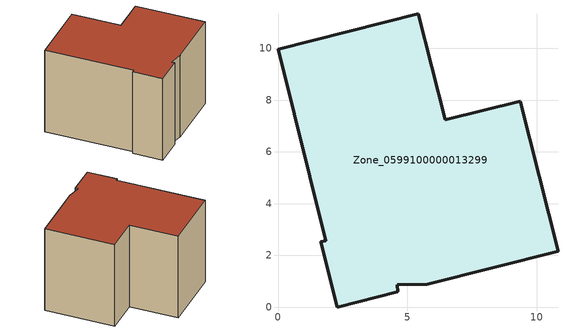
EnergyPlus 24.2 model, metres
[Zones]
Zone_0599100000013299
 floor ground (C_G): 1.65,2.53 1.84,2.57 0,9.96 5.41,11.33 6.46,7.23 9.36,7.96 10.82,2.15 5.77,0.88 4.61,0.87 4.63,0.59 2.28,0 z0
 wall outside (C_F): 1.84,2.57 1.65,2.53 2.28,0 4.63,0.59 4.61,0.87 5.77,0.88 10.82,2.15 9.36,7.96 6.46,7.23 5.41,11.33 0,9.96 1.84,2.57 z0:7.74
 roof outside (C_R): 4.61,0.87 5.77,0.88 10.82,2.15 9.36,7.96 6.46,7.23 5.41,11.33 0,9.96 1.84,2.57 1.65,2.53 2.28,0 4.63,0.59 z7.74
[BUILDING]
Pand.0599100000013299: North Axis=0; Terrain=City; Loads Convergence Tolerance Value=0.04; Temperature Convergence Tolerance Value=0.4; Solar Distribution=FullExterior; Maximum Number of Warmup Days=25; Minimum Number of Warmup Days=1
[Site:Location]
Rotterdam.The.Hague.AP_ZH_NLD Design_Conditions: Latitude=51.96; Longitude=4.45; Time Zone=1; Elevation=-4.5
[SITE:GROUNDTEMPERATURE:BUILDINGSURFACE]
18, 18, 18, 18, 18, 18, 18, 18, 18, 18, 18, 18
[MATERIAL] Thermal Absorptance=0.9; Solar Absorptance=0.7; Visible Absorptance=0.7
Name | Roughness | Thickness | Conductivity | Density | Specific Heat
G.TC.1975-1991 | MediumSmooth | 0.15 | 0.288461 | 540 | 1210
F.TC.1975-1991 | Rough | 0.3 | 0.230769 | 1920 | 840
R.TC.1975-1991 | MediumRough | 0.2 | 0.153846 | 1500 | 1000
[CONSTRUCTION]
C_G: G.TC.1975-1991
C_F: F.TC.1975-1991
C_R: R.TC.1975-1991
[ZONE]
Zone_0599100000013299: Type=1; Multiplier=1; Ceiling Height=Autocalculate; Volume=Autocalculate; Floor Area=autocalculate; Part of Total Floor Area=Yes
[ZONEINFILTRATION:DESIGNFLOWRATE]
Infil_Zone_0599100000013299: Zone or ZoneList or Space or SpaceList=Zone_0599100000013299; Schedule=AlwaysOn; Design Flow Rate Calculation Method=Flow/Area; Flow Rate per Floor Area=0.003; Constant Term Coefficient=1; Temperature Term Coefficient=0; Velocity Term Coefficient=0; Velocity Squared Term Coefficient=0
[HVACTEMPLATE:ZONE:IDEALLOADSAIRSYSTEM]
Zone_0599100000013299: Maximum Heating Supply Air Temperature=50; Minimum Cooling Supply Air Temperature=13; Maximum Heating Supply Air Humidity Ratio=0.0156; Minimum Cooling Supply Air Humidity Ratio=0.0077; Heating Limit=NoLimit; Cooling Limit=NoLimit; Dehumidification Control Type=ConstantSensibleHeatRatio; Cooling Sensible Heat Ratio=0.7; Dehumidification Setpoint=60; Humidification Control Type=None; Humidification Setpoint=30; Outdoor Air Method=None; Outdoor Air Flow Rate per Person=0.00944; Outdoor Air Flow Rate per Zone Floor Area=0; Outdoor Air Flow Rate per Zone=0; Demand Controlled Ventilation Type=None; Outdoor Air Economizer Type=NoEconomizer; Heat Recovery Type=None; Sensible Heat Recovery Effectiveness=0.7; Latent Heat Recovery Effectiveness=0.65
[ZONECONTROL:THERMOSTAT]
ThermostatControl_Zone_0599100000013299: Zone or ZoneList=Zone_0599100000013299; Control Type Schedule=DualSetpointControlType; Control 1=Thermostat_Zone_0599100000013299; Temperature Difference Between Cutout And Setpoint=0
[THERMOSTATSETPOINT:DUALSETPOINT]
Thermostat_Zone_0599100000013299: Heating Setpoint Temperature Schedule=HeatingSetpoint_Zone_0599100000013299; Cooling Setpoint Temperature Schedule=CoolingSetpoint_Zone_0599100000013299
[SCHEDULE:COMPACT]
HeatingSetpoint_Zone_0599100000013299: Through: 12/31, For: AllDays, Until: 24:00, 21
CoolingSetpoint_Zone_0599100000013299: Through: 12/31, For: AllDays, Until: 24:00, 24
DualSetpointControlType: Through: 12/31, For: AllDays, Until: 24:00, 4
AlwaysOn: Through: 12/31, For: AllDays, Until: 24:00, 1
